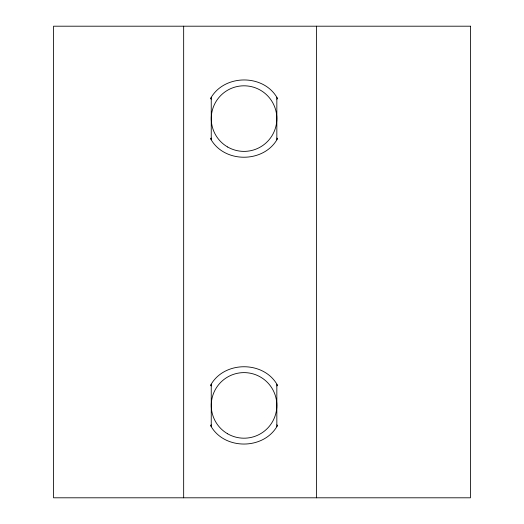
<?xml version="1.0" encoding="UTF-8"?>
<svg xmlns="http://www.w3.org/2000/svg" width="524" height="524" viewBox="0 0 524 524"><rect width="100%" height="100%" fill="white"/><g stroke="black" fill="none" stroke-linecap="round" stroke-linejoin="round"><path stroke-width="0.79" d="M211.251 138.113L210.497 138.565C223.925 163.56 264.116 163.344 277.589 138.565L276.836 138.113M276.836 99.075L277.589 98.623C264.162 73.629 223.964 73.845 210.497 98.623L211.251 99.075M211.251 424.925L210.497 425.377C223.925 450.371 264.116 450.155 277.589 425.377L276.836 424.925M276.836 385.887L277.589 385.435C264.155 360.519 223.925 360.519 210.497 385.435L211.251 385.887M316.398 26.2L316.398 497.8M276.836 97.477L276.836 139.712M276.836 384.289L276.836 426.523M211.251 97.477L211.251 139.712M211.251 384.289L211.251 426.523M183.662 26.2L183.662 497.8M470.473 26.2L53.527 26.2L53.527 497.8L470.473 497.8L470.473 26.2M227.645 433.806A32.796 32.796 0 0 0 276.836 405.406A32.796 32.796 0 0 0 227.645 377.005A32.796 32.796 0 0 0 227.645 433.806M227.645 146.995A32.796 32.796 0 0 0 276.836 118.594A32.796 32.796 0 0 0 227.645 90.194A32.796 32.796 0 0 0 227.645 146.995"/></g></svg>
